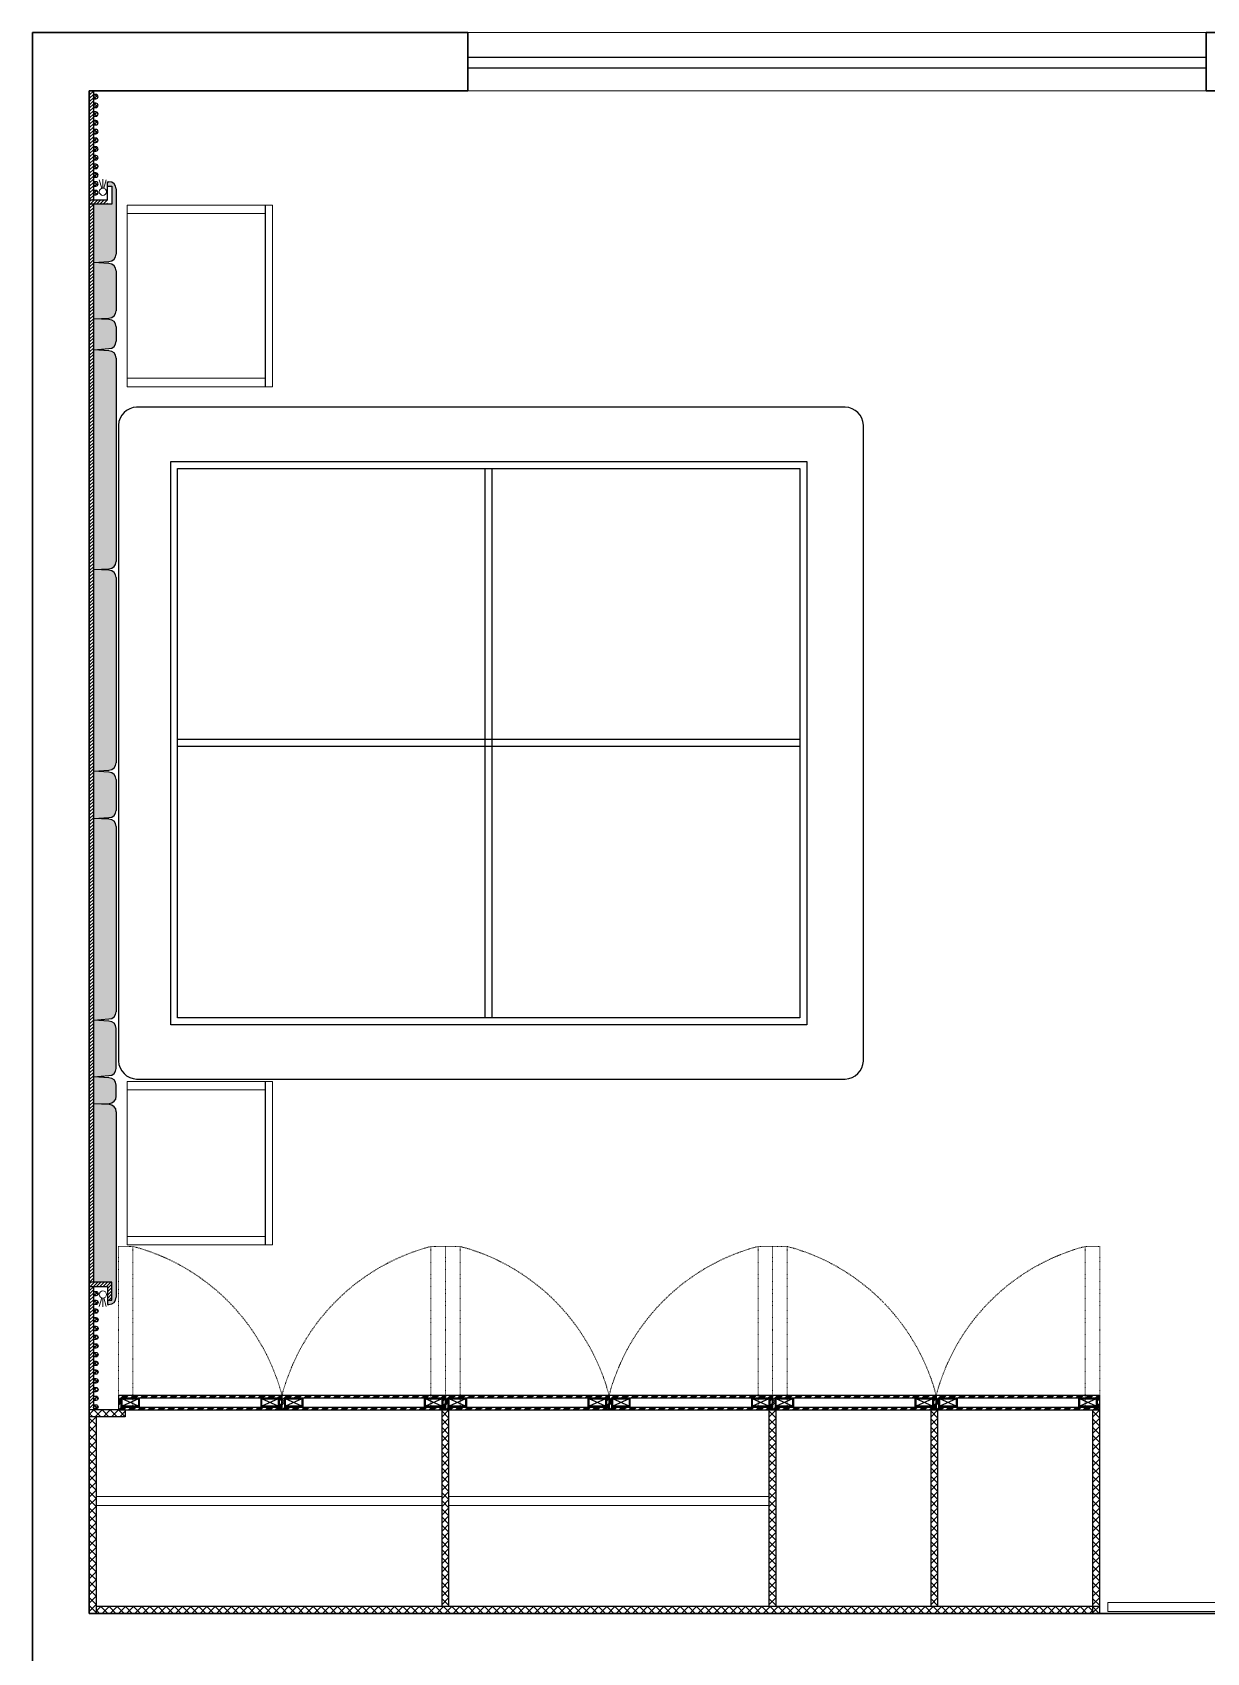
# Model space of a CAD drawing. Header units: millimetres. Extents: x 75500 to 345360, y -224327 to 19532.
# Drawn here: x 119046 to 122277, y -26647 to -22188 of the extents above; entities that cross this region are included whole.
import ezdxf

# ---------------------------------------------------------------- set-up
doc = ezdxf.new("R2010")
doc.units = ezdxf.units.MM
doc.header["$LTSCALE"] = 0.01
doc.linetypes.add('ZWCAD_ISO03W100', pattern=[30, 12, -18])
doc.layers.add('A- Ele 4', color=250, linetype='Continuous', lineweight=15, true_color=0x333333)
for name, color, linetype, lineweight in [('A- Windows', 150, 'Continuous', 9), ('A-WALL', 7, 'Continuous', 30), ('Cut', 1, 'Continuous', 25), ('ele 0.1', 252, 'Continuous', 13), ('funiture', 11, 'Continuous', 5), ('furniture section', 7, 'Continuous', 25), ('hatch', 251, 'Continuous', 0)]:
    doc.layers.add(name, color=color, linetype=linetype, lineweight=lineweight)

# ---------------------------------------------------------------- blocks, each defined once
blk = doc.blocks.new('ASDFGBwrg')
at = {"layer": 'Cut'}
h = blk.add_hatch(color=256, dxfattribs=at)
h.dxf.hatch_style = 1
h.paths.add_polyline_path([(87923.9, 2882.8), (87923.9, 2857.8), (87973.9, 2857.8), (87973.9, 2882.8)])
h.paths.add_polyline_path([(87926.4, 2880.3), (87926.4, 2860.3), (87971.4, 2860.3), (87971.4, 2880.3)], flags=16)
for p, q in [((87926.4, 2880.3), (87971.4, 2860.3)), ((87926.4, 2860.3), (87971.4, 2880.3))]:
    blk.add_line(p, q, dxfattribs=at)
for points in [[(87923.9, 2882.8), (87973.9, 2882.8), (87973.9, 2857.8), (87923.9, 2857.8)], [(87926.4, 2880.3), (87971.4, 2880.3), (87971.4, 2860.3), (87926.4, 2860.3)]]:
    blk.add_lwpolyline(points, close=True, dxfattribs=at)

msp = doc.modelspace()

# ---------------------------------------------------------------- hatches: boundary and pattern name
at = {"layer": 'Cut'}
h = msp.add_hatch(dxfattribs=at)
h.set_pattern_fill('ANSI35', color=256, scale=5)
h.set_pattern_definition([(45, (119214.833, -25689.53), (-22.45064, 22.45064), []), (45, (119237.284, -25689.53), (-22.45064, 22.45064), [39.6875, -7.9375, 0, -7.9375])])
h.paths.add_polyline_path([(119214.8, -23061.5), (119256.8, -23064.5, -0.414214), (119276.8, -23084.5), (119276.8, -23269.2), (119276.8, -23644.5, -0.414214), (119256.8, -23664.5), (119214.8, -23666.5)])
h.paths.add_polyline_path([(119256.8, -24903.5, 0.414214), (119276.8, -24883.5), (119276.8, -24373.5, 0.414214), (119256.8, -24353.5), (119214.8, -24351.5), (119214.8, -24906.5)])
h.paths.add_polyline_path([(119214.8, -23666.5), (119256.8, -23668.5, -0.414214), (119276.8, -23688.5), (119276.8, -24198.5, -0.414214), (119256.8, -24218.5), (119214.8, -24221.5)])
h.paths.add_polyline_path([(119264.8, -25627.5), (119264.8, -25677.5), (119252.8, -25677.5), (119252.8, -25689.5), (119256.8, -25689.5, 0.414214), (119276.8, -25669.5), (119276.8, -25158.9, 0.4048), (119257.5, -25138.9), (119214.8, -25137.5), (119214.8, -25627.5)])
h.paths.add_polyline_path([(119214.8, -22821.5), (119256.8, -22818.5, 0.414214), (119276.8, -22798.5), (119276.8, -22619.1, 0.414214), (119256.8, -22599.1), (119252.8, -22599.1), (119252.8, -22611.1), (119264.8, -22611.1), (119264.8, -22661.1), (119214.8, -22661.1)])
h.paths.add_polyline_path([(119214.8, -25062.5), (119256.8, -25059.5, 0.414214), (119276.8, -25039.5), (119276.8, -25019.5), (119276.8, -24929.5, 0.414214), (119256.8, -24909.5), (119214.8, -24906.5)])
h.paths.add_polyline_path([(119214.8, -22821.5), (119256.8, -22824.5, -0.414214), (119276.8, -22844.5), (119276.8, -22954.5, -0.414214), (119256.8, -22974.5), (119214.8, -22976.5)])
h.paths.add_polyline_path([(119214.8, -24221.5), (119256.8, -24224.5, -0.414214), (119276.8, -24244.5), (119276.8, -24329.5, -0.414214), (119256.8, -24349.5), (119214.8, -24351.5)])
h.paths.add_polyline_path([(119214.8, -22976.5), (119256.8, -22978.5, -0.414214), (119276.8, -22998.5), (119276.8, -23038.5, -0.414214), (119256.8, -23058.5), (119214.8, -23061.5)])
h.paths.add_polyline_path([(119214.8, -25137.5), (119257.5, -25136.2, 0.4048), (119276.8, -25116.2), (119276.8, -25085.5, 0.414214), (119256.8, -25065.5), (119214.8, -25062.5)])
at = {"layer": 'hatch'}
h = msp.add_hatch(dxfattribs=at)
h.set_pattern_fill('ANSI31', color=256, scale=2, angle=180)
h.set_pattern_definition([(225, (119214.8334, -22349.1073), (4.49013, -4.49013), [])])
h.paths.add_polyline_path([(119202.8, -22349.1), (119202.8, -22649.1), (119214.8, -22649.1), (119214.8, -22635.1), (119214.8, -22623.1), (119214.8, -22611.1), (119214.8, -22599.1), (119214.8, -22587.1), (119214.8, -22575.1), (119214.8, -22563.1), (119214.8, -22551.1), (119214.8, -22539.1), (119214.8, -22527.1), (119214.8, -22515.1), (119214.8, -22503.1), (119214.8, -22491.1), (119214.8, -22479.1), (119214.8, -22467.1), (119214.8, -22455.1), (119214.8, -22443.1), (119214.8, -22431.1), (119214.8, -22419.1), (119214.8, -22407.1), (119214.8, -22395.1), (119214.8, -22383.1), (119214.8, -22371.1), (119214.8, -22359.1), (119214.8, -22349.1)])
h = msp.add_hatch(dxfattribs=at)
h.set_pattern_fill('ANSI37', color=256, scale=2, angle=180)
h.set_pattern_definition([(225, (119226.8334, -22359.1073), (4.49013, -4.49013), []), (315, (119226.8334, -22359.1073), (4.49013, 4.49013), [])])
h.paths.add_polyline_path([(119220.8, -22623.1, -1), (119220.8, -22635.1), (119214.8, -22635.1), (119214.8, -22623.1)])
h.paths.add_polyline_path([(119220.8, -22575.1, -1), (119220.8, -22587.1), (119214.8, -22587.1), (119214.8, -22575.1)])
h.paths.add_polyline_path([(119220.8, -22503.1, -1), (119220.8, -22515.1), (119214.8, -22515.1), (119214.8, -22503.1)])
h.paths.add_polyline_path([(119220.8, -22383.1, -1), (119220.8, -22395.1), (119214.8, -22395.1), (119214.8, -22383.1)])
h.paths.add_polyline_path([(119220.8, -22551.1, -1), (119220.8, -22563.1), (119214.8, -22563.1), (119214.8, -22551.1)])
h.paths.add_polyline_path([(119220.8, -22599.1, -1), (119220.8, -22611.1), (119214.8, -22611.1), (119214.8, -22599.1)])
h.paths.add_polyline_path([(119220.8, -22527.1, -1), (119220.8, -22539.1), (119214.8, -22539.1), (119214.8, -22527.1)])
h.paths.add_polyline_path([(119220.8, -22407.1, -1), (119220.8, -22419.1), (119214.8, -22419.1), (119214.8, -22407.1)])
h.paths.add_polyline_path([(119220.8, -22431.1, -1), (119220.8, -22443.1), (119214.8, -22443.1), (119214.8, -22431.1)])
h.paths.add_polyline_path([(119220.8, -22479.1, -1), (119220.8, -22491.1), (119214.8, -22491.1), (119214.8, -22479.1)])
h.paths.add_polyline_path([(119220.8, -22455.1, -1), (119220.8, -22467.1), (119214.8, -22467.1), (119214.8, -22455.1)])
h.paths.add_polyline_path([(119220.8, -22359.1, -1), (119220.8, -22371.1), (119214.8, -22371.1), (119214.8, -22359.1)])
h = msp.add_hatch(dxfattribs=at)
h.set_pattern_fill('ANSI31', color=256, scale=2, angle=180)
h.set_pattern_definition([(225, (119252.8334, -22649.1073), (4.4901, -4.4901), [])])
h.paths.add_polyline_path([(119252.8, -22649.1), (119214.8, -22649.1), (119202.8, -22649.1), (119202.8, -22661.1), (119252.8, -22661.1)])
h = msp.add_hatch(dxfattribs=at)
h.set_pattern_fill('ANSI31', color=256, scale=2, angle=180)
h.set_pattern_definition([(225, (119202.8334, -25627.5296), (4.490128, -4.490128), [])])
h.paths.add_polyline_path([(119202.8, -25627.5), (119202.8, -22661.1), (119214.8, -22661.1), (119214.8, -25627.5)])
h = msp.add_hatch(dxfattribs=at)
h.set_pattern_fill('ANSI31', color=256, scale=2, angle=180)
h.set_pattern_definition([(225, (119252.8334, -25627.5296), (4.4901, -4.4901), [])])
h.paths.add_polyline_path([(119264.8, -25627.5), (119214.8, -25627.5), (119202.8, -25627.5), (119202.8, -25639.5), (119252.8, -25639.5), (119252.8, -25677.5), (119264.8, -25677.5)])
h = msp.add_hatch(dxfattribs=at)
h.set_pattern_fill('ANSI31', color=256, scale=2, angle=180)
h.set_pattern_definition([(225, (119214.8334, -25639.5296), (4.49013, -4.49013), [])])
h.paths.add_polyline_path([(119214.8, -25965.5), (119214.8, -25953.5), (119214.8, -25941.5), (119214.8, -25929.5), (119214.8, -25917.5), (119214.8, -25905.5), (119214.8, -25893.5), (119214.8, -25881.5), (119214.8, -25869.5), (119214.8, -25857.5), (119214.8, -25845.5), (119214.8, -25833.5), (119214.8, -25821.5), (119214.8, -25809.5), (119214.8, -25797.5), (119214.8, -25785.5), (119214.8, -25773.5), (119214.8, -25761.5), (119214.8, -25749.5), (119214.8, -25737.5), (119214.8, -25725.5), (119214.8, -25713.5), (119214.8, -25701.5), (119214.8, -25689.5), (119214.8, -25677.5), (119214.8, -25665.5), (119214.8, -25653.5), (119214.8, -25639.5), (119202.8, -25639.5), (119202.8, -25973.8), (119214.8, -25973.8)])
h = msp.add_hatch(dxfattribs=at)
h.set_pattern_fill('ANSI37', color=256, scale=2, angle=180)
h.set_pattern_definition([(225, (119226.8334, -25653.5296), (4.49013, -4.49013), []), (315, (119226.8334, -25653.5296), (4.49013, 4.49013), [])])
h.paths.add_polyline_path([(119220.8, -25869.5, -1), (119220.8, -25881.5), (119214.8, -25881.5), (119214.8, -25869.5)])
h.paths.add_polyline_path([(119220.8, -25917.5, -1), (119220.8, -25929.5), (119214.8, -25929.5), (119214.8, -25917.5)])
h.paths.add_polyline_path([(119220.8, -25893.5, -1), (119220.8, -25905.5), (119214.8, -25905.5), (119214.8, -25893.5)])
h.paths.add_polyline_path([(119220.8, -25845.5, -1), (119220.8, -25857.5), (119214.8, -25857.5), (119214.8, -25845.5)])
h.paths.add_polyline_path([(119220.8, -25941.5, -1), (119220.8, -25953.5), (119214.8, -25953.5), (119214.8, -25941.5)])
h.paths.add_polyline_path([(119220.8, -25749.5, -1), (119220.8, -25761.5), (119214.8, -25761.5), (119214.8, -25749.5)])
h.paths.add_polyline_path([(119220.8, -25965.5, -1), (119220.8, -25977.5), (119214.8, -25977.5), (119214.8, -25965.5)])
h.paths.add_polyline_path([(119220.8, -25797.5, -1), (119220.8, -25809.5), (119214.8, -25809.5), (119214.8, -25797.5)])
h.paths.add_polyline_path([(119220.8, -25821.5, -1), (119220.8, -25833.5), (119214.8, -25833.5), (119214.8, -25821.5)])
h.paths.add_polyline_path([(119220.8, -25725.5, -1), (119220.8, -25737.5), (119214.8, -25737.5), (119214.8, -25725.5)])
h.paths.add_polyline_path([(119220.8, -25773.5, -1), (119220.8, -25785.5), (119214.8, -25785.5), (119214.8, -25773.5)])
h.paths.add_polyline_path([(119220.8, -25701.5, -1), (119220.8, -25713.5), (119214.8, -25713.5), (119214.8, -25701.5)])
h.paths.add_polyline_path([(119220.8, -25677.5, -1), (119220.8, -25689.5), (119214.8, -25689.5), (119214.8, -25677.5)])
h.paths.add_polyline_path([(119220.8, -25653.5, -1), (119220.8, -25665.5), (119214.8, -25665.5), (119214.8, -25653.5)])
h = msp.add_hatch(dxfattribs=at)
h.set_pattern_fill('ANSI34', color=256, angle=180)
h.set_pattern_definition([(225, (119794.833, -25939.53), (13.4704, -13.4704), []), (225, (119790.343, -25939.53), (13.4704, -13.4704), []), (225, (119785.853, -25939.53), (13.4704, -13.4704), []), (225, (119781.363, -25939.53), (13.4704, -13.4704), [])])
h.paths.add_polyline_path([(119732.8, -25979.5), (119732.8, -25939.5), (119282.8, -25939.5), (119282.8, -25979.5)])
h.paths.add_polyline_path([(119725.3, -25972), (119725.3, -25947), (119737.3, -25947), (119340.3, -25947), (119290.3, -25947), (119290.3, -25972), (119340.3, -25972), (119737.3, -25972)])
h = msp.add_hatch(dxfattribs=at)
h.set_pattern_fill('ANSI34', color=256, angle=180)
h.set_pattern_definition([(225, (120244.833, -25939.53), (13.4704, -13.4704), []), (225, (120240.343, -25939.53), (13.4704, -13.4704), []), (225, (120235.853, -25939.53), (13.4704, -13.4704), []), (225, (120231.363, -25939.53), (13.4704, -13.4704), [])])
h.paths.add_polyline_path([(120182.8, -25979.5), (120182.8, -25939.5), (119732.8, -25939.5), (119732.8, -25979.5)])
h.paths.add_polyline_path([(120175.3, -25972), (120175.3, -25947), (120187.3, -25947), (119790.3, -25947), (119740.3, -25947), (119740.3, -25972), (119790.3, -25972), (120187.3, -25972)])
h = msp.add_hatch(dxfattribs=at)
h.set_pattern_fill('ANSI34', color=256, angle=180)
h.set_pattern_definition([(225, (120694.833, -25939.53), (13.4704, -13.4704), []), (225, (120690.343, -25939.53), (13.4704, -13.4704), []), (225, (120685.853, -25939.53), (13.4704, -13.4704), []), (225, (120681.363, -25939.53), (13.4704, -13.4704), [])])
h.paths.add_polyline_path([(120632.8, -25979.5), (120632.8, -25939.5), (120182.8, -25939.5), (120182.8, -25979.5)])
h.paths.add_polyline_path([(120625.3, -25972), (120625.3, -25947), (120637.3, -25947), (120240.3, -25947), (120190.3, -25947), (120190.3, -25972), (120240.3, -25972), (120637.3, -25972)])
h = msp.add_hatch(dxfattribs=at)
h.set_pattern_fill('ANSI34', color=256, angle=180)
h.set_pattern_definition([(225, (121144.833, -25939.53), (13.4704, -13.4704), []), (225, (121140.343, -25939.53), (13.4704, -13.4704), []), (225, (121135.853, -25939.53), (13.4704, -13.4704), []), (225, (121131.363, -25939.53), (13.4704, -13.4704), [])])
h.paths.add_polyline_path([(121082.8, -25979.5), (121082.8, -25939.5), (120632.8, -25939.5), (120632.8, -25979.5)])
h.paths.add_polyline_path([(121075.3, -25972), (121075.3, -25947), (121087.3, -25947), (120690.3, -25947), (120640.3, -25947), (120640.3, -25972), (120690.3, -25972), (121087.3, -25972)])
h = msp.add_hatch(dxfattribs=at)
h.set_pattern_fill('ANSI34', color=256, angle=180)
h.set_pattern_definition([(225, (121594.833, -25939.53), (13.4704, -13.4704), []), (225, (121590.343, -25939.53), (13.4704, -13.4704), []), (225, (121585.853, -25939.53), (13.4704, -13.4704), []), (225, (121581.363, -25939.53), (13.4704, -13.4704), [])])
h.paths.add_polyline_path([(121532.8, -25979.5), (121532.8, -25939.5), (121082.8, -25939.5), (121082.8, -25979.5)])
h.paths.add_polyline_path([(121525.3, -25972), (121525.3, -25947), (121537.3, -25947), (121140.3, -25947), (121090.3, -25947), (121090.3, -25972), (121140.3, -25972), (121537.3, -25972)])
h = msp.add_hatch(dxfattribs=at)
h.set_pattern_fill('ANSI34', color=256, angle=180)
h.set_pattern_definition([(225, (122044.833, -25939.53), (13.4704, -13.4704), []), (225, (122040.343, -25939.53), (13.4704, -13.4704), []), (225, (122035.853, -25939.53), (13.4704, -13.4704), []), (225, (122031.363, -25939.53), (13.4704, -13.4704), [])])
h.paths.add_polyline_path([(121982.8, -25979.5), (121982.8, -25939.5), (121532.8, -25939.5), (121532.8, -25979.5)])
h.paths.add_polyline_path([(121975.3, -25972), (121975.3, -25947), (121987.3, -25947), (121590.3, -25947), (121540.3, -25947), (121540.3, -25972), (121590.3, -25972), (121987.3, -25972)])
h = msp.add_hatch(dxfattribs=at)
h.set_pattern_fill('ANSI37', color=256, scale=5, angle=180)
h.set_pattern_definition([(225, (119282.833, -25979.53), (11.2253, -11.2253), []), (315, (119282.833, -25979.53), (11.2253, 11.2253), [])])
h.paths.add_polyline_path([(119301.8, -25998.5), (119202.8, -25998.5), (119202.8, -25979.5), (119214.8, -25979.5), (119301.8, -25979.5)])
h = msp.add_hatch(dxfattribs=at)
h.set_pattern_fill('ANSI37', color=256, scale=5, angle=180)
h.set_pattern_definition([(225, (120192.333, -25979.53), (11.2253, -11.2253), []), (315, (120192.333, -25979.53), (11.2253, 11.2253), [])])
h.paths.add_polyline_path([(120192.3, -26242.5), (120192.3, -26217.5), (120192.3, -25979.5), (120182.8, -25979.5), (120173.3, -25979.5), (120173.3, -26217.5), (120173.3, -26242.5), (120173.3, -26520.5), (120192.3, -26520.5)])
h = msp.add_hatch(dxfattribs=at)
h.set_pattern_fill('ANSI37', color=256, scale=5, angle=180)
h.set_pattern_definition([(225, (121092.333, -25979.53), (11.2253, -11.2253), []), (315, (121092.333, -25979.53), (11.2253, 11.2253), [])])
h.paths.add_polyline_path([(121092.3, -25979.5), (121082.8, -25979.5), (121073.3, -25979.5), (121073.3, -26217.5), (121073.3, -26242.5), (121073.3, -26520.5), (121092.3, -26520.5)])
h = msp.add_hatch(dxfattribs=at)
h.set_pattern_fill('ANSI37', color=256, scale=5, angle=180)
h.set_pattern_definition([(225, (121537.583, -25979.53), (11.2253, -11.2253), []), (315, (121537.583, -25979.53), (11.2253, 11.2253), [])])
h.paths.add_polyline_path([(121532.8, -25979.5), (121518.6, -25979.5), (121518.6, -26520.5), (121537.6, -26520.5), (121537.6, -25979.5)])
h = msp.add_hatch(dxfattribs=at)
h.set_pattern_fill('ANSI37', color=256, scale=5, angle=180)
h.set_pattern_definition([(225, (121982.833, -25979.53), (11.2253, -11.2253), []), (315, (121982.833, -25979.53), (11.2253, 11.2253), [])])
h.paths.add_polyline_path([(121982.8, -25979.5), (121963.8, -25979.5), (121963.8, -26520.5), (121963.8, -26539.5), (121982.8, -26539.5)])
h = msp.add_hatch(dxfattribs=at)
h.set_pattern_fill('ANSI37', color=256, scale=5, angle=180)
h.set_pattern_definition([(225, (119221.833, -25998.53), (11.2253, -11.2253), []), (315, (119221.833, -25998.53), (11.2253, 11.2253), [])])
h.paths.add_polyline_path([(119221.8, -26520.5), (119221.8, -25998.5), (119202.8, -25998.5), (119202.8, -26539.5), (119221.8, -26539.5)])
h = msp.add_hatch(dxfattribs=at)
h.set_pattern_fill('ANSI37', color=256, scale=5, angle=180)
h.set_pattern_definition([(225, (121883.833, -26520.53), (11.22532, -11.22532), []), (315, (121883.833, -26520.53), (11.22532, 11.22532), [])])
h.paths.add_polyline_path([(119221.8, -26520.5), (119221.8, -26539.5), (121963.8, -26539.5), (121963.8, -26520.5), (121864.8, -26520.5), (121339.8, -26520.5), (121320.8, -26520.5), (120320.8, -26520.5), (120301.8, -26520.5), (119301.8, -26520.5)])

# ---------------------------------------------------------------- linework, layer by layer
at = {"color": 8, "linetype": 'Continuous', "lineweight": 5}
for p, q in [((120244.1, -22188.3), (122275.8, -22188.3)), ((120244.1, -22349.1), (122275.8, -22349.1)), ((120244.1, -22349.1), (122275.8, -22349.1))]:
    msp.add_line(p, q, dxfattribs=at)
at = {"layer": 'A- Ele 4'}
for points in [[(119686.8, -22663.3), (119686.8, -23163.3), (119306.8, -23163.3), (119306.8, -22663.3)], [(119687.8, -23163.3), (119706.8, -23163.3), (119706.8, -22663.3), (119687.8, -22663.3)]]:
    msp.add_lwpolyline(points, close=True, dxfattribs=at)
at = {"layer": 'A- Ele 4', "linetype": 'ZWCAD_ISO03W100', "ltscale": 10}
for points in [[(119282.8, -25529.5), (119282.8, -25979.5), (119322.8, -25979.5), (119322.8, -25529.5)], [(120182.8, -25529.5), (120182.8, -25979.5), (120142.8, -25979.5), (120142.8, -25529.5)], [(120182.8, -25529.5), (120182.8, -25979.5), (120222.8, -25979.5), (120222.8, -25529.5)], [(121082.8, -25529.5), (121082.8, -25979.5), (121042.8, -25979.5), (121042.8, -25529.5)], [(121082.8, -25529.5), (121082.8, -25979.5), (121122.8, -25979.5), (121122.8, -25529.5)], [(121982.8, -25529.5), (121982.8, -25979.5), (121942.8, -25979.5), (121942.8, -25529.5)]]:
    msp.add_lwpolyline(points, close=True, dxfattribs=at)
at = {"layer": 'A- Windows', "lineweight": 25}
for p, q in [((120244.1, -22256), (122275.8, -22256)), ((120244.1, -22285.6), (122275.8, -22285.6))]:
    msp.add_line(p, q, dxfattribs=at)
at = {"layer": 'A-WALL'}
for p, q in [((119046.2, -22188.3), (119046.2, -26696.1)), ((119046.2, -22188.3), (120244.1, -22188.3)), ((120244.1, -22188.3), (120244.1, -22349.1)), ((120244.1, -22188.3), (120244.1, -22349.1)), ((122275.8, -22349.1), (122275.8, -22188.3)), ((122275.8, -22188.3), (123575.3, -22188.3)), ((122275.8, -22188.3), (122275.8, -22349.1)), ((119202.8, -22349.1), (119202.8, -26539.5)), ((119202.8, -22349.1), (120244.1, -22349.1)), ((122275.8, -22349.1), (123312.8, -22349.1)), ((122275.8, -22349.1), (123312.8, -22349.1)), ((119202.8, -26539.5), (124574.2, -26539.5))]:
    msp.add_line(p, q, dxfattribs=at)
at = {"layer": 'ele 0.1'}
for p, q in [((119686.8, -22686.3), (119306.8, -22686.3)), ((119686.8, -23140.3), (119306.8, -23140.3)), ((119306.8, -25525.3), (119306.8, -25075.3)), ((119306.8, -25075.3), (119686.8, -25075.3)), ((119686.8, -25098.3), (119306.8, -25098.3)), ((119686.8, -25075.3), (119686.8, -25525.3)), ((119706.8, -25075.3), (119687.8, -25075.3)), ((119687.8, -25075.3), (119687.8, -25525.3)), ((119706.8, -25525.3), (119706.8, -25075.3)), ((119686.8, -25502.3), (119306.8, -25502.3)), ((119686.8, -25525.3), (119306.8, -25525.3)), ((119687.8, -25525.3), (119706.8, -25525.3))]:
    msp.add_line(p, q, dxfattribs=at)
at = {"layer": 'ele 0.1', "ltscale": 10}
for p, q in [((120173.3, -26217.5), (119221.8, -26217.5)), ((121073.3, -26217.5), (120192.3, -26217.5)), ((120173.3, -26242.5), (119221.8, -26242.5)), ((121073.3, -26242.5), (120192.3, -26242.5))]:
    msp.add_line(p, q, dxfattribs=at)
at = {"layer": 'ele 0.1', "linetype": 'ZWCAD_ISO03W100', "ltscale": 10}
for centre, start, end in [((119176.3, -26086.1), 14.7507, 75.2493), ((120289.4, -26086.1), 104.7507, 165.2493), ((120076.3, -26086.1), 14.7507, 75.2493), ((121189.4, -26086.1), 104.7507, 165.2493), ((120976.3, -26086.1), 14.7507, 75.2493), ((122089.4, -26086.1), 104.7507, 165.2493)]:
    msp.add_arc(centre, 575.5, start, end, dxfattribs=at)
at = {"layer": 'funiture'}
msp.add_lwpolyline([(122005.1, -26509.5), (123312.8, -26509.5), (123312.8, -26534.5), (122005.1, -26534.5)], close=True, dxfattribs=at)
at = {"layer": 'furniture section'}
for p, q in [((119214.8, -22649.1), (119214.8, -22349.1)), ((119252.8, -22611.1), (119252.8, -22599.1)), ((119252.8, -22599.1), (119256.8, -22599.1)), ((119252.8, -22611.1), (119264.8, -22611.1)), ((119252.8, -22611.1), (119264.8, -22611.1)), ((119276.8, -22619.1), (119276.8, -22798.5)), ((119202.8, -25627.5), (119202.8, -22661.1)), ((119214.8, -25627.5), (119214.8, -22661.1)), ((119214.8, -22821.5), (119256.8, -22818.5)), ((119256.8, -22824.5), (119214.8, -22821.5)), ((119276.8, -22844.5), (119276.8, -22954.5)), ((119214.8, -22976.5), (119256.8, -22974.5)), ((119256.8, -22978.5), (119214.8, -22976.5)), ((119276.8, -22998.5), (119276.8, -23038.5)), ((119214.8, -23061.5), (119256.8, -23058.5)), ((119256.8, -23064.5), (119214.8, -23061.5)), ((119276.8, -23084.5), (119276.8, -23644.5)), ((120292.3, -24900.3), (120292.3, -23388.3)), ((120311.3, -24900.3), (120311.3, -23388.3)), ((119214.8, -23666.5), (119256.8, -23664.5)), ((119256.8, -23668.5), (119214.8, -23666.5)), ((119276.8, -23688.5), (119276.8, -24198.5)), ((121157.8, -24134.8), (119445.8, -24134.8)), ((121157.8, -24153.8), (119445.8, -24153.8)), ((119214.8, -24221.5), (119256.8, -24218.5)), ((119256.8, -24224.5), (119214.8, -24221.5)), ((119276.8, -24244.5), (119276.8, -24329.5)), ((119214.8, -24353.5), (119214.8, -24349.5)), ((119214.8, -24351.5), (119256.8, -24349.5)), ((119256.8, -24353.5), (119214.8, -24351.5)), ((119276.8, -24373.5), (119276.8, -24883.5)), ((119214.6, -24906.5), (119256.8, -24903.5)), ((119256.8, -24909.5), (119214.8, -24906.5)), ((119276.8, -25039.5), (119276.8, -24929.5)), ((119214.6, -25062.5), (119256.8, -25059.5)), ((119256.8, -25065.5), (119214.8, -25062.5)), ((119276.8, -25116.2), (119276.8, -25085.5)), ((119214.8, -25137.5), (119257.5, -25136.2)), ((119257.5, -25138.9), (119214.8, -25137.5)), ((119276.8, -25158.9), (119276.8, -25669.5)), ((119214.8, -25979.5), (119214.8, -25639.5)), ((119252.8, -25677.5), (119252.8, -25689.5)), ((119252.8, -25689.5), (119256.8, -25689.5)), ((119301.8, -25979.5), (119202.8, -25979.5)), ((119282.8, -25979.5), (119301.8, -25979.5)), ((119301.8, -25979.5), (119301.8, -25998.5)), ((120173.3, -25979.5), (120192.3, -25979.5)), ((120173.3, -26520.5), (120173.3, -25979.5)), ((120192.3, -26520.5), (120192.3, -25979.5)), ((121073.3, -25979.5), (121092.3, -25979.5)), ((121073.3, -26520.5), (121073.3, -25979.5)), ((121092.3, -26520.5), (121092.3, -25979.5)), ((121518.6, -26520.5), (121518.6, -25979.5)), ((121537.6, -25979.5), (121518.6, -25979.5)), ((121537.6, -26520.5), (121537.6, -25979.5)), ((121963.8, -25979.5), (121982.8, -25979.5)), ((121963.8, -26539.5), (121963.8, -25979.5)), ((121982.8, -26539.5), (121982.8, -25979.5)), ((119301.8, -25998.5), (119202.8, -25998.5)), ((119202.8, -25998.5), (119202.8, -26539.5)), ((119221.8, -25998.5), (119221.8, -26539.5)), ((121963.8, -26520.5), (119221.8, -26520.5)), ((120192.3, -26520.5), (120173.3, -26520.5)), ((121092.3, -26520.5), (121073.3, -26520.5)), ((121537.6, -26520.5), (121518.6, -26520.5)), ((121982.8, -26520.5), (121963.8, -26520.5)), ((121963.8, -26539.5), (119202.8, -26539.5)), ((121982.8, -26539.5), (121963.8, -26539.5))]:
    msp.add_line(p, q, dxfattribs=at)
for points in [[(119220.8, -22359.1), (119214.8, -22359.1), (119214.8, -22371.1), (119220.8, -22371.1, 1)], [(119220.8, -22383.1), (119214.8, -22383.1), (119214.8, -22395.1), (119220.8, -22395.1, 1)], [(119220.8, -22407.1), (119214.8, -22407.1), (119214.8, -22419.1), (119220.8, -22419.1, 1)], [(119220.8, -22431.1), (119214.8, -22431.1), (119214.8, -22443.1), (119220.8, -22443.1, 1)], [(119220.8, -22455.1), (119214.8, -22455.1), (119214.8, -22467.1), (119220.8, -22467.1, 1)], [(119220.8, -22479.1), (119214.8, -22479.1), (119214.8, -22491.1), (119220.8, -22491.1, 1)], [(119220.8, -22503.1), (119214.8, -22503.1), (119214.8, -22515.1), (119220.8, -22515.1, 1)], [(119220.8, -22527.1), (119214.8, -22527.1), (119214.8, -22539.1), (119220.8, -22539.1, 1)], [(119220.8, -22551.1), (119214.8, -22551.1), (119214.8, -22563.1), (119220.8, -22563.1, 1)], [(119220.8, -22575.1), (119214.8, -22575.1), (119214.8, -22587.1), (119220.8, -22587.1, 1)], [(119220.8, -22599.1), (119214.8, -22599.1), (119214.8, -22611.1), (119220.8, -22611.1, 1)], [(119220.8, -22623.1), (119214.8, -22623.1), (119214.8, -22635.1), (119220.8, -22635.1, 1)], [(119282.8, -23269.3), (119282.8, -25019.3, 0.38181), (119332.8, -25069.3), (121282.8, -25069.3, 0.38181), (121332.8, -25019.3), (121332.8, -23269.3, 0.38181), (121282.8, -23219.3), (119332.8, -23219.3, 0.38181)], [(119220.8, -25665.5), (119214.8, -25665.5), (119214.8, -25653.5), (119220.8, -25653.5, -1)], [(119220.8, -25689.5), (119214.8, -25689.5), (119214.8, -25677.5), (119220.8, -25677.5, -1)], [(119220.8, -25713.5), (119214.8, -25713.5), (119214.8, -25701.5), (119220.8, -25701.5, -1)], [(119220.8, -25737.5), (119214.8, -25737.5), (119214.8, -25725.5), (119220.8, -25725.5, -1)], [(119220.8, -25761.5), (119214.8, -25761.5), (119214.8, -25749.5), (119220.8, -25749.5, -1)], [(119220.8, -25785.5), (119214.8, -25785.5), (119214.8, -25773.5), (119220.8, -25773.5, -1)], [(119220.8, -25809.5), (119214.8, -25809.5), (119214.8, -25797.5), (119220.8, -25797.5, -1)], [(119220.8, -25833.5), (119214.8, -25833.5), (119214.8, -25821.5), (119220.8, -25821.5, -1)], [(119220.8, -25857.5), (119214.8, -25857.5), (119214.8, -25845.5), (119220.8, -25845.5, -1)], [(119220.8, -25881.5), (119214.8, -25881.5), (119214.8, -25869.5), (119220.8, -25869.5, -1)], [(119220.8, -25905.5), (119214.8, -25905.5), (119214.8, -25893.5), (119220.8, -25893.5, -1)], [(119220.8, -25929.5), (119214.8, -25929.5), (119214.8, -25917.5), (119220.8, -25917.5, -1)], [(119220.8, -25953.5), (119214.8, -25953.5), (119214.8, -25941.5), (119220.8, -25941.5, -1)], [(119220.8, -25977.5), (119214.8, -25977.5), (119214.8, -25965.5), (119220.8, -25965.5, -1)]]:
    msp.add_lwpolyline(points, format="xyb", close=True, dxfattribs=at)
msp.add_lwpolyline([(119264.8, -22611.1), (119264.8, -22661.1), (119202.8, -22661.1), (119202.8, -22649.1), (119252.8, -22649.1), (119252.8, -22611.1)], dxfattribs=at)
for points in [[(119426.8, -24919.3), (119426.8, -23369.3), (121176.8, -23369.3), (121176.8, -24919.3)], [(119445.8, -24900.3), (119445.8, -23388.3), (121157.8, -23388.3), (121157.8, -24900.3)], [(119252.8, -25677.5), (119264.8, -25677.5), (119264.8, -25627.5), (119202.8, -25627.5), (119202.8, -25639.5), (119252.8, -25639.5)], [(119732.8, -25939.5), (119282.8, -25939.5), (119282.8, -25979.5), (119732.8, -25979.5)], [(119725.3, -25947), (119290.3, -25947), (119290.3, -25972), (119725.3, -25972)], [(120182.8, -25939.5), (119732.8, -25939.5), (119732.8, -25979.5), (120182.8, -25979.5)], [(120175.3, -25947), (119740.3, -25947), (119740.3, -25972), (120175.3, -25972)], [(120632.8, -25939.5), (120182.8, -25939.5), (120182.8, -25979.5), (120632.8, -25979.5)], [(120625.3, -25947), (120190.3, -25947), (120190.3, -25972), (120625.3, -25972)], [(121082.8, -25939.5), (120632.8, -25939.5), (120632.8, -25979.5), (121082.8, -25979.5)], [(121075.3, -25947), (120640.3, -25947), (120640.3, -25972), (121075.3, -25972)], [(121532.8, -25939.5), (121082.8, -25939.5), (121082.8, -25979.5), (121532.8, -25979.5)], [(121525.3, -25947), (121090.3, -25947), (121090.3, -25972), (121525.3, -25972)], [(121982.8, -25939.5), (121532.8, -25939.5), (121532.8, -25979.5), (121982.8, -25979.5)], [(121975.3, -25947), (121540.3, -25947), (121540.3, -25972), (121975.3, -25972)]]:
    msp.add_lwpolyline(points, close=True, dxfattribs=at)
for centre, start, end in [((119256.8, -22619.1), 0, 90), ((119256.8, -22798.5), 270, 360), ((119256.8, -22844.5), 0, 90), ((119256.8, -22954.5), 270, 360), ((119256.8, -22998.5), 0, 90), ((119256.8, -23038.5), 270, 360), ((119256.8, -23084.5), 0, 90), ((119256.8, -23644.5), 270, 360), ((119256.8, -23688.5), 0, 90), ((119256.8, -24198.5), 270, 360), ((119256.8, -24244.5), 0, 90), ((119256.8, -24329.5), 270, 360), ((119256.8, -24373.5), 0, 90), ((119256.8, -24883.5), 270, 360), ((119256.8, -24929.5), 0, 90), ((119256.8, -25039.5), 270, 360), ((119256.8, -25085.5), 0, 90), ((119256.8, -25116.2), 271.8476, 360), ((119256.8, -25158.9), 0, 88.1524), ((119256.8, -25669.5), 270, 360)]:
    msp.add_arc(centre, 20, start, end, dxfattribs=at)
at = {"layer": 'hatch'}
for p, q in [((119237.3, -22617.2), (119230.1, -22594.1)), ((119240.2, -22616.8), (119240.2, -22592.5)), ((119242.9, -22617.1), (119249.5, -22593.8)), ((119237.3, -25671.4), (119230.1, -25694.6)), ((119240.2, -25671.9), (119240.2, -25696.1)), ((119242.9, -25671.5), (119249.5, -25694.8))]:
    msp.add_line(p, q, dxfattribs=at)
for centre in [(119240.2, -22626.8), (119240.2, -25661.9)]:
    msp.add_circle(centre, 10, dxfattribs=at)

# ---------------------------------------------------------------- block references
at = {"layer": 'Cut', "rotation": 180}
for p in [(207264.2, -23089.2), (207649.2, -23089.2), (207714.2, -23089.2), (208099.2, -23089.2), (208164.2, -23089.2), (208549.2, -23089.2), (208614.2, -23089.2), (208999.2, -23089.2), (209064.2, -23089.2), (209449.2, -23089.2), (209514.2, -23089.2), (209899.2, -23089.2)]:
    msp.add_blockref('ASDFGBwrg', p, dxfattribs=at)

doc.saveas('drawing.dxf')
